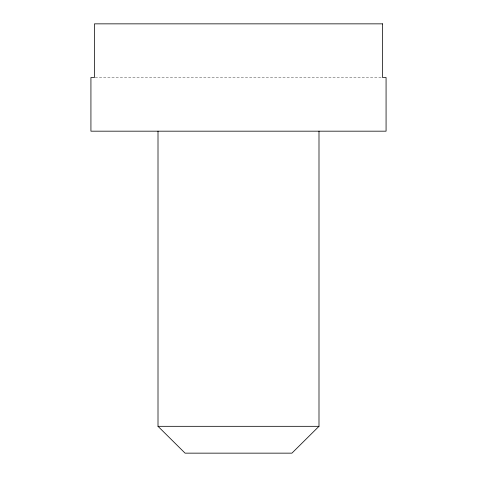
<?xml version="1.0" encoding="UTF-8"?>
<svg xmlns="http://www.w3.org/2000/svg" width="477" height="477" viewBox="0 0 477 477"><rect width="100%" height="100%" fill="white"/><g stroke="black" fill="none" stroke-linecap="round" stroke-linejoin="round"><path stroke-width="0.36" stroke-dasharray="2.38 1.79" d="M95.203 77.512L381.797 77.512"/><path stroke-width="0.72" d="M318.994 131.175L318.994 426.319L291.93 453.15L185.07 453.15L158.006 426.319L158.006 131.175M158.006 426.319L318.994 426.319M382.542 23.85L94.458 23.85L94.458 77.512L90.928 77.512L90.928 131.175L386.072 131.175L386.072 77.512L382.542 77.512L382.542 23.85"/></g></svg>
